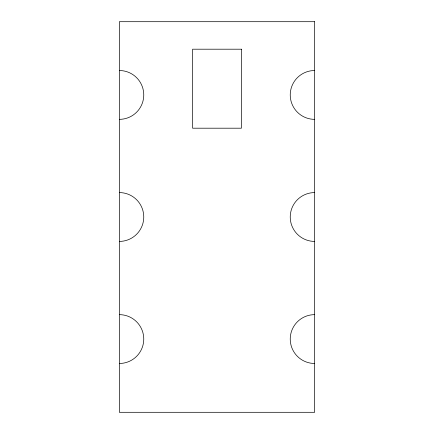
<?xml version="1.0" encoding="UTF-8"?>
<svg xmlns="http://www.w3.org/2000/svg" width="434" height="434" viewBox="0 0 434 434"><rect width="100%" height="100%" fill="white"/><g stroke="black" fill="none" stroke-linecap="round" stroke-linejoin="round"><path stroke-width="0.65" d="M119.35 192.588A24.412 24.412 0 0 1 143.762 217A24.412 24.412 0 0 1 119.35 241.412M314.65 119.35A24.412 24.412 0 0 1 290.238 94.938A24.412 24.412 0 0 1 314.65 70.525M119.35 314.65A24.412 24.412 0 0 1 143.762 339.062A24.412 24.412 0 0 1 119.35 363.475M119.35 70.525A24.412 24.412 0 0 1 143.762 94.938A24.412 24.412 0 0 1 119.35 119.35M314.65 241.412A24.412 24.412 0 0 1 290.238 217A24.412 24.412 0 0 1 314.65 192.588M314.65 363.475A24.412 24.412 0 0 1 290.238 339.062A24.412 24.412 0 0 1 314.65 314.65M314.65 21.7L119.35 21.7L119.35 412.3L314.65 412.3L314.65 21.7M241.412 49.199L192.588 49.199L192.588 128.198L241.412 128.198L241.412 49.199"/></g></svg>
